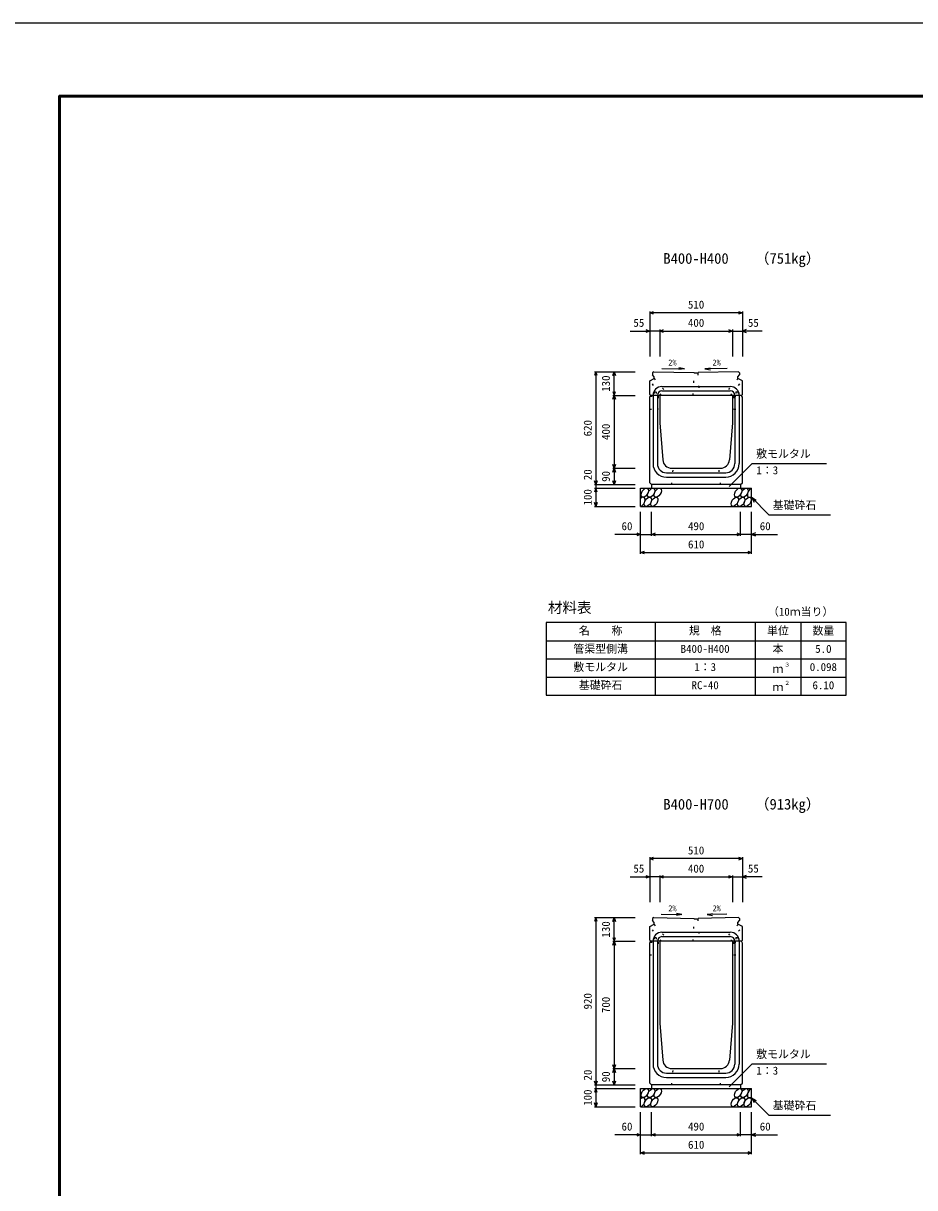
# Model space of a CAD drawing. Units: millimetres, scale not verified. Extents: x -12600 to 12600, y -5940 to 5940.
# Drawn here: x -4000 to 902, y -460 to 5940 of the extents above; entities that cross this region are included whole.
import ezdxf
from ezdxf.enums import TextEntityAlignment as Align

# ---------------------------------------------------------------- set-up
doc = ezdxf.new("R2010")
doc.units = ezdxf.units.MM
doc.header["$LTSCALE"] = 40
doc.linetypes.add('DOTTED', pattern=[1.75, 0.25, -1.5])
for name, color, linetype, lineweight in [('0-0_DIM', 7, 'Continuous', 25), ('0-1_Defpoints', 5, 'Continuous', 25), ('0-2_HATCH', 6, 'Continuous', 25), ('0-3_HYO', 3, 'Continuous', 25), ('0-4_HYO2', 4, 'Continuous', 25), ('0-5_OUTLINE', 3, 'Continuous', 25), ('0-6_OUTLINE2', 4, 'DOTTED', 25), ('0-7_TXT', 7, 'Continuous', 25), ('0-8_WAKU', 3, 'Continuous', 25)]:
    doc.layers.add(name, color=color, linetype=linetype, lineweight=lineweight)
doc.styles.add('ＭＳ ゴシック', font='')
doc.styles.get('ＭＳ ゴシック').set_extended_font_data('MS Gothic')

msp = doc.modelspace()

# ---------------------------------------------------------------- linework, layer by layer
at = {"layer": '0-0_DIM'}
for p, q in [((-555, 4355.96), (-555, 4108.46)), ((-45, 4355.96), (-45, 4108.46)), ((-45, 4348.46), (-555, 4348.46)), ((-663.38, 4248.46), (-555, 4248.46)), ((-500, 4248.46), (-555, 4248.46)), ((-500, 4255.96), (-500, 4108.46)), ((-500, 4248.46), (-100, 4248.46)), ((-100, 4255.96), (-100, 4108.46)), ((-100, 4248.46), (-45, 4248.46)), ((63.38, 4248.46), (-45, 4248.46)), ((-858.5, 4024.46), (-636, 4024.46)), ((-851, 4024.46), (-851, 3404.46)), ((-751, 3894.46), (-751, 4024.46)), ((-758.5, 3894.46), (-636, 3894.46)), ((-751, 3894.46), (-751, 3494.46)), ((-758.5, 3494.46), (-636, 3494.46)), ((-751, 3494.46), (-751, 3404.46)), ((-117.89, 3393.65), (8.34, 3519.89)), ((8.34, 3519.89), (416.24, 3519.89)), ((-858.5, 3404.46), (-636, 3404.46)), ((-851, 3404.46), (-851, 3384.46)), ((-858.5, 3384.46), (-636, 3384.46)), ((-851, 3384.46), (-851, 3284.46)), ((5, 3334.46), (100.76, 3238.71)), ((5, 3334.46), (30.98, 3319.46)), ((5, 3334.46), (20, 3308.48)), ((-858.5, 3284.46), (-636, 3284.46)), ((-605, 3023.1), (-605, 3254.46)), ((-545, 3123.1), (-545, 3254.46)), ((-55, 3123.1), (-55, 3254.46)), ((5, 3023.1), (5, 3254.46)), ((100.76, 3238.71), (438.31, 3238.71)), ((-605, 3130.6), (-746.79, 3130.6)), ((-605, 3130.6), (-545, 3130.6)), ((-545, 3130.6), (-55, 3130.6)), ((5, 3130.6), (-55, 3130.6)), ((5, 3130.6), (146.79, 3130.6)), ((-605, 3030.6), (5, 3030.6)), ((-555, 1355.96), (-555, 1108.46)), ((-45, 1348.46), (-555, 1348.46)), ((-45, 1355.96), (-45, 1108.46)), ((-663.38, 1248.46), (-555, 1248.46)), ((-500, 1248.46), (-555, 1248.46)), ((-500, 1255.96), (-500, 1108.46)), ((-500, 1248.46), (-100, 1248.46)), ((-100, 1255.96), (-100, 1108.46)), ((-100, 1248.46), (-45, 1248.46)), ((63.38, 1248.46), (-45, 1248.46)), ((-858.5, 1024.46), (-636, 1024.46)), ((-851, 1024.46), (-851, 104.46)), ((-751, 894.46), (-751, 1024.46)), ((-758.5, 894.46), (-636, 894.46)), ((-751, 894.46), (-751, 194.46)), ((-758.5, 194.46), (-636, 194.46)), ((-751, 194.46), (-751, 104.46)), ((-117.89, 93.65), (8.34, 219.89)), ((8.34, 219.89), (416.24, 219.89)), ((-858.5, 104.46), (-636, 104.46)), ((-858.5, 84.46), (-636, 84.46)), ((-851, 104.46), (-851, 84.46)), ((-851, 84.46), (-851, -15.54)), ((5, 34.46), (100.76, -61.29)), ((5, 34.46), (30.98, 19.46)), ((5, 34.46), (20, 8.48)), ((-858.5, -15.54), (-636, -15.54)), ((-605, -276.9), (-605, -45.54)), ((-545, -176.9), (-545, -45.54)), ((-55, -176.9), (-55, -45.54)), ((5, -276.9), (5, -45.54)), ((100.76, -61.29), (438.31, -61.29)), ((-605, -169.4), (-746.79, -169.4)), ((-605, -169.4), (-545, -169.4)), ((-545, -169.4), (-55, -169.4)), ((5, -169.4), (-55, -169.4)), ((5, -169.4), (146.79, -169.4)), ((-605, -269.4), (5, -269.4))]:
    msp.add_line(p, q, dxfattribs=at)
for points in [[(-533.86, 4340.77), (-555, 4348.46), (-533.86, 4356.16)], [(-66.14, 4356.16), (-45, 4348.46), (-66.14, 4340.77)], [(-576.14, 4256.16), (-555, 4248.46), (-576.14, 4240.77)], [(-478.86, 4240.77), (-500, 4248.46), (-478.86, 4256.16)], [(-121.14, 4256.16), (-100, 4248.46), (-121.14, 4240.77)], [(-23.86, 4256.16), (-45, 4248.46), (-23.86, 4240.77)], [(-843.3, 4003.32), (-851, 4024.46), (-858.7, 4003.32)], [(-758.7, 4003.32), (-751, 4024.46), (-743.3, 4003.32)], [(-758.7, 3915.61), (-751, 3894.46), (-743.3, 3915.61)], [(-758.7, 3873.32), (-751, 3894.46), (-743.3, 3873.32)], [(-743.3, 3515.61), (-751, 3494.46), (-758.7, 3515.61)], [(-758.7, 3473.32), (-751, 3494.46), (-743.3, 3473.32)], [(-843.3, 3425.61), (-851, 3404.46), (-858.7, 3425.61)], [(-743.3, 3425.61), (-751, 3404.46), (-758.7, 3425.61)], [(-843.3, 3363.32), (-851, 3384.46), (-858.7, 3363.32)], [(-843.3, 3305.61), (-851, 3284.46), (-858.7, 3305.61)], [(-626.14, 3138.29), (-605, 3130.6), (-626.14, 3122.9)], [(-523.86, 3122.9), (-545, 3130.6), (-523.86, 3138.29)], [(-76.14, 3138.29), (-55, 3130.6), (-76.14, 3122.9)], [(26.14, 3138.29), (5, 3130.6), (26.14, 3122.9)], [(-583.86, 3022.9), (-605, 3030.6), (-583.86, 3038.29)], [(-16.14, 3038.29), (5, 3030.6), (-16.14, 3022.9)], [(-533.86, 1340.77), (-555, 1348.46), (-533.86, 1356.16)], [(-66.14, 1356.16), (-45, 1348.46), (-66.14, 1340.77)], [(-576.14, 1256.16), (-555, 1248.46), (-576.14, 1240.77)], [(-478.86, 1240.77), (-500, 1248.46), (-478.86, 1256.16)], [(-121.14, 1256.16), (-100, 1248.46), (-121.14, 1240.77)], [(-23.86, 1256.16), (-45, 1248.46), (-23.86, 1240.77)], [(-843.3, 1003.32), (-851, 1024.46), (-858.7, 1003.32)], [(-758.7, 1003.32), (-751, 1024.46), (-743.3, 1003.32)], [(-758.7, 915.61), (-751, 894.46), (-743.3, 915.61)], [(-758.7, 873.32), (-751, 894.46), (-743.3, 873.32)], [(-743.3, 215.61), (-751, 194.46), (-758.7, 215.61)], [(-758.7, 173.32), (-751, 194.46), (-743.3, 173.32)], [(-843.3, 125.61), (-851, 104.46), (-858.7, 125.61)], [(-843.3, 63.32), (-851, 84.46), (-858.7, 63.32)], [(-743.3, 125.61), (-751, 104.46), (-758.7, 125.61)], [(-843.3, 5.61), (-851, -15.54), (-858.7, 5.61)], [(-626.14, -161.71), (-605, -169.4), (-626.14, -177.1)], [(-523.86, -177.1), (-545, -169.4), (-523.86, -161.71)], [(-76.14, -161.71), (-55, -169.4), (-76.14, -177.1)], [(26.14, -161.71), (5, -169.4), (26.14, -177.1)], [(-583.86, -277.1), (-605, -269.4), (-583.86, -261.71)], [(-16.14, -261.71), (5, -269.4), (-16.14, -277.1)]]:
    msp.add_lwpolyline(points, dxfattribs=at)
at = {"layer": '0-1_Defpoints'}
msp.add_lwpolyline([(-4200, -5940), (12600, -5940), (12600, 5940), (-4200, 5940)], close=True, dxfattribs=at)
at = {"layer": '0-2_HATCH'}
for centre, start_param, end_param in [((-600.7, 3309.46), 3.7419964, 7.318141), ((2, 3359.46), 0.6666252, 4.1103269), ((2, 59.46), 0.6666252, 4.1103269), ((-600.7, 9.46), 3.7419964, 7.318141)]:
    msp.add_ellipse(centre, major_axis=(14.54, 23.54), ratio=0.5792, start_param=start_param, end_param=end_param, dxfattribs=at)
for centre in [(-582.11, 3359.46), (-565.23, 3309.46), (-546.63, 3359.46), (-529.75, 3309.46), (-511.16, 3359.46), (-87.55, 3309.46), (-68.95, 3359.46), (-52.07, 3309.46), (-33.48, 3359.46), (-16.59, 3309.46), (-582.11, 59.46), (-546.63, 59.46), (-511.16, 59.46), (-68.95, 59.46), (-33.48, 59.46), (-565.23, 9.46), (-529.75, 9.46), (-87.55, 9.46), (-52.07, 9.46), (-16.59, 9.46)]:
    msp.add_ellipse(centre, major_axis=(14.54, 23.54), ratio=0.5792, dxfattribs=at)
at = {"layer": '0-3_HYO'}
for p, q in [((-525, 2646.36), (-525, 2246.36)), ((25, 2646.36), (25, 2246.36)), ((275, 2646.36), (275, 2246.36)), ((-1125, 2546.36), (525, 2546.36))]:
    msp.add_line(p, q, dxfattribs=at)
msp.add_lwpolyline([(-1125, 2246.36), (525, 2246.36), (525, 2646.36), (-1125, 2646.36)], close=True, dxfattribs=at)
at = {"layer": '0-4_HYO2'}
for p, q in [((-1125, 2446.36), (525, 2446.36)), ((-1125, 2346.36), (525, 2346.36))]:
    msp.add_line(p, q, dxfattribs=at)
at = {"layer": '0-5_OUTLINE'}
for p, q in [((-555, 3974.46), (-530, 3987.46)), ((-555, 3900.46), (-555, 3974.46)), ((-533.31, 4024.04), (-539, 4018.46)), ((-539, 4018.46), (-539, 4007.46)), ((-530, 3997.46), (-539, 4007.46)), ((-533.31, 4024.04), (-312, 4019.7)), ((-530, 3987.46), (-530, 3997.46)), ((-291, 4016.46), (-288, 4019.71)), ((-67, 4024.34), (-288, 4019.71)), ((-70, 3997.46), (-61, 4007.46)), ((-70, 3987.46), (-70, 3997.46)), ((-45, 3974.46), (-70, 3987.46)), ((-67, 4024.34), (-61, 4018.46)), ((-61, 4018.46), (-61, 4007.46)), ((-555, 3900.46), (-549, 3894.46)), ((-555, 3884.46), (-550, 3894.46)), ((-555, 3414.46), (-555, 3884.46)), ((-50, 3894.46), (-550, 3894.46)), ((-500, 3894.46), (-500, 3744.46)), ((-100, 3894.46), (-100, 3744.46)), ((-45, 3884.46), (-50, 3894.46)), ((-45, 3414.46), (-45, 3884.46)), ((-500, 3744.46), (-483.68, 3540.48)), ((-100, 3744.46), (-116.32, 3540.48)), ((-433.84, 3494.46), (-166.16, 3494.46)), ((-555, 3414.46), (-545, 3404.46)), ((-55, 3404.46), (-545, 3404.46)), ((-545, 3404.46), (-545, 3384.46)), ((-55, 3404.46), (-45, 3414.46)), ((-55, 3404.46), (-55, 3384.46)), ((-605, 3384.46), (5, 3384.46)), ((-605, 3284.46), (-605, 3384.46)), ((5, 3284.46), (5, 3384.46)), ((-605, 3284.46), (5, 3284.46)), ((-67, 1024.34), (-288, 1019.71)), ((-67, 1024.34), (-61, 1018.46)), ((-555, 974.46), (-530, 987.46)), ((-555, 900.46), (-555, 974.46)), ((-533.31, 1024.04), (-539, 1018.46)), ((-539, 1018.46), (-539, 1007.46)), ((-530, 997.46), (-539, 1007.46)), ((-533.31, 1024.04), (-312, 1019.7)), ((-530, 987.46), (-530, 997.46)), ((-291, 1016.46), (-288, 1019.71)), ((-70, 997.46), (-61, 1007.46)), ((-70, 987.46), (-70, 997.46)), ((-45, 974.46), (-70, 987.46)), ((-61, 1018.46), (-61, 1007.46)), ((-555, 900.46), (-549, 894.46)), ((-555, 884.46), (-550, 894.46)), ((-555, 114.46), (-555, 884.46)), ((-50, 894.46), (-550, 894.46)), ((-500, 894.46), (-500, 444.46)), ((-100, 894.46), (-100, 444.46)), ((-45, 884.46), (-50, 894.46)), ((-45, 114.46), (-45, 884.46)), ((-500, 444.46), (-483.68, 240.48)), ((-100, 444.46), (-116.32, 240.48)), ((-433.84, 194.46), (-166.16, 194.46)), ((-605, 84.46), (5, 84.46)), ((-605, -15.54), (-605, 84.46)), ((-555, 114.46), (-545, 104.46)), ((-55, 104.46), (-545, 104.46)), ((-545, 104.46), (-545, 84.46)), ((-55, 104.46), (-45, 114.46)), ((-55, 104.46), (-55, 84.46)), ((5, -15.54), (5, 84.46)), ((-605, -15.54), (5, -15.54))]:
    msp.add_line(p, q, dxfattribs=at)
for points in [[(-291, 4016.46), (-309, 4016.46), (-312, 4019.7)], [(-51, 3894.46), (-45, 3900.46), (-45, 3974.46)], [(-291, 1016.46), (-309, 1016.46), (-312, 1019.7)], [(-51, 894.46), (-45, 900.46), (-45, 974.46)]]:
    msp.add_lwpolyline(points, dxfattribs=at)
for centre, start, end in [((-433.84, 3544.46), 184.57392, 270), ((-166.16, 3544.46), 270, 355.42608), ((-433.84, 244.46), 184.57392, 270), ((-166.16, 244.46), 270, 355.42608)]:
    msp.add_arc(centre, 50, start, end, dxfattribs=at)
at = {"layer": '0-6_OUTLINE2'}
for p, q in [((-490.79, 3894.46), (-553.4, 3975.29)), ((-531.41, 3986.73), (-447.82, 3894.46)), ((-316.77, 3894.46), (-309, 4016.46)), ((-291, 4016.46), (-283.23, 3894.46)), ((-68.59, 3986.73), (-152.18, 3894.46)), ((-109.21, 3894.46), (-46.6, 3975.29)), ((-531, 3914.96), (-519, 3914.96)), ((-531, 3914.96), (-531, 3889.96)), ((-519, 3914.96), (-519, 3889.96)), ((-81, 3914.96), (-69, 3914.96)), ((-81, 3914.96), (-81, 3889.96)), ((-69, 3914.96), (-69, 3889.96)), ((-552.25, 3889.96), (-508, 3889.96)), ((-508, 3889.96), (-508, 3819.46)), ((-92, 3889.96), (-92, 3819.46)), ((-92, 3889.96), (-47.75, 3889.96)), ((-555, 3819.46), (-508, 3819.46)), ((-92, 3819.46), (-45, 3819.46)), ((-435, 3404.46), (-425, 3494.46)), ((-165, 3404.46), (-175, 3494.46)), ((-490.79, 894.46), (-553.4, 975.29)), ((-531.41, 986.73), (-447.82, 894.46)), ((-316.77, 894.46), (-309, 1016.46)), ((-291, 1016.46), (-283.23, 894.46)), ((-68.59, 986.73), (-152.18, 894.46)), ((-109.21, 894.46), (-46.6, 975.29)), ((-531, 914.96), (-519, 914.96)), ((-531, 914.96), (-531, 889.96)), ((-519, 914.96), (-519, 889.96)), ((-81, 914.96), (-69, 914.96)), ((-81, 914.96), (-81, 889.96)), ((-69, 914.96), (-69, 889.96)), ((-552.25, 889.96), (-508, 889.96)), ((-508, 889.96), (-508, 819.46)), ((-92, 889.96), (-92, 819.46)), ((-92, 889.96), (-47.75, 889.96)), ((-555, 819.46), (-508, 819.46)), ((-92, 819.46), (-45, 819.46)), ((-435, 104.46), (-425, 194.46)), ((-165, 104.46), (-175, 194.46))]:
    msp.add_line(p, q, dxfattribs=at)
at = {"layer": '0-6_OUTLINE2', "linetype": 'Continuous'}
for p, q in [((-488, 3943.46), (-112, 3943.46)), ((-488, 3919.46), (-112, 3919.46)), ((-537, 3894.46), (-537, 3519.46)), ((-513, 3894.46), (-513, 3519.46)), ((-87, 3894.46), (-87, 3519.46)), ((-63, 3894.46), (-63, 3519.46)), ((-463, 3469.46), (-137, 3469.46)), ((-463, 3445.46), (-137, 3445.46)), ((-488, 943.46), (-112, 943.46)), ((-488, 919.46), (-112, 919.46)), ((-537, 894.46), (-537, 219.46)), ((-513, 894.46), (-513, 219.46)), ((-87, 894.46), (-87, 219.46)), ((-63, 894.46), (-63, 219.46)), ((-463, 169.46), (-137, 169.46)), ((-463, 145.46), (-137, 145.46))]:
    msp.add_line(p, q, dxfattribs=at)
for centre, radius, start, end in [((-488, 3894.46), 49, 90, 180), ((-488, 3894.46), 25, 90, 180), ((-112, 3894.46), 49, 0, 90), ((-112, 3894.46), 25, 0, 90), ((-463, 3519.46), 74, 180, 270), ((-463, 3519.46), 50, 180, 270), ((-137, 3519.46), 50, 270, 0), ((-137, 3519.46), 74, 270, 0), ((-488, 894.46), 49, 90, 180), ((-488, 894.46), 25, 90, 180), ((-112, 894.46), 49, 0, 90), ((-112, 894.46), 25, 0, 90), ((-463, 219.46), 74, 180, 270), ((-463, 219.46), 50, 180, 270), ((-137, 219.46), 50, 270, 0), ((-137, 219.46), 74, 270, 0)]:
    msp.add_arc(centre, radius, start, end, dxfattribs=at)
at = {"layer": '0-7_TXT'}
for p, q in [((-488.16, 4043.16), (-364.72, 4040.74)), ((-364.72, 4040.74), (-394.36, 4036.11)), ((-364.72, 4040.74), (-394.16, 4046.52)), ((-251.22, 4040.49), (-221.8, 4046.31)), ((-129.72, 4043.03), (-251.22, 4040.49)), ((-251.22, 4040.49), (-221.58, 4035.9)), ((-492.85, 1043.25), (-378.34, 1041)), ((-378.34, 1041), (-407.99, 1036.37)), ((-378.34, 1041), (-407.78, 1046.79)), ((-239.43, 1040.73), (-210.01, 1046.56)), ((-130.65, 1043.01), (-239.43, 1040.73)), ((-239.43, 1040.73), (-209.79, 1036.14))]:
    msp.add_line(p, q, dxfattribs=at)
at = {"layer": '0-8_WAKU', "lineweight": 50}
msp.add_lwpolyline([(-3800, -5540), (12200, -5540), (12200, 5540), (-3800, 5540)], close=True, dxfattribs=at)

# ---------------------------------------------------------------- texts
at = {"layer": '0-0_DIM', "style": 'ＭＳ ゴシック'}
for s, p in [('510', (-345, 4358.46)), ('55', (-644.84, 4258.46)), ('400', (-345, 4258.46)), ('55', (-15.16, 4258.46)), ('敷モルタル', (30.38, 3538.62)), ('1：3', (31.38, 3447.93)), ('基礎砕石', (121.32, 3255.88)), ('60', (-710, 3140.6)), ('490', (-344.47, 3140.6)), ('60', (50, 3140.6)), ('610', (-344.47, 3040.6)), ('510', (-345, 1358.46)), ('55', (-644.84, 1258.46)), ('400', (-345, 1258.46)), ('55', (-15.16, 1258.46)), ('敷モルタル', (30.38, 238.62)), ('1：3', (31.38, 147.93)), ('基礎砕石', (121.32, -44.12)), ('60', (-710, -159.4)), ('490', (-344.47, -159.4)), ('60', (50, -159.4)), ('610', (-344.47, -259.4))]:
    msp.add_text(s, height=43.99, dxfattribs=at).set_placement(p, align=Align.BOTTOM_LEFT)
for s, p in [('130', (-761, 3914.46)), ('620', (-861, 3669.46)), ('400', (-761, 3649.46)), ('20', (-861, 3428.78)), ('90', (-761, 3419.46)), ('100', (-861, 3289.46)), ('130', (-761, 914.46)), ('920', (-861, 519.46)), ('700', (-761, 499.46)), ('20', (-861, 128.78)), ('90', (-761, 119.46)), ('100', (-861, -10.54))]:
    msp.add_text(s, height=43.99, rotation=90, dxfattribs=at).set_placement(p, align=Align.BOTTOM_LEFT)
at = {"layer": '0-7_TXT', "style": 'ＭＳ ゴシック'}
for s, height, p in [('B400-H400', 58.65, (-480, 4600.44)), ('（751kg）', 58.65, (23.7, 4600.84)), ('2%', 32.99, (-452.5, 4049.03)), ('2%', 32.99, (-209.61, 4049.03)), ('材料表', 58.65, (-1115, 2681.36)), ('（10ｍ当り）', 43.99, (95, 2670.36)), ('名\u3000\u3000称', 43.99, (-945, 2566.36)), ('規\u3000格', 43.99, (-340, 2566.36)), ('単位', 43.99, (90, 2566.36)), ('数量', 43.99, (340, 2566.36)), ('管渠型側溝', 43.99, (-975, 2466.36)), ('B400-H400', 43.99, (-385, 2466.36)), ('本', 43.99, (120, 2466.36)), ('5.0', 43.99, (355, 2466.36)), ('敷モルタル', 43.99, (-975, 2366.36)), ('1：3', 43.99, (-310, 2366.36)), ('ｍ', 43.99, (120, 2356.36)), ('３', 21.99, (185.54, 2396.73)), ('0.098', 43.99, (325, 2366.36)), ('基礎砕石', 43.99, (-945, 2266.36)), ('RC-40', 43.99, (-325, 2266.36)), ('２', 21.99, (185.54, 2296.73)), ('6.10', 43.99, (340, 2266.36)), ('ｍ', 43.99, (120, 2256.36)), ('B400-H700', 58.65, (-480, 1600.44)), ('（913kg）', 58.65, (23.7, 1600.84)), ('2%', 32.99, (-452.5, 1049.03)), ('2%', 32.99, (-209.61, 1049.03))]:
    msp.add_text(s, height=height, dxfattribs=at).set_placement(p, align=Align.BOTTOM_LEFT)

doc.saveas('drawing.dxf')
